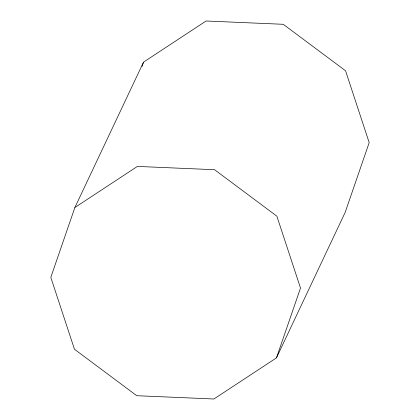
<?xml version="1.0" encoding="UTF-8"?>
<svg xmlns="http://www.w3.org/2000/svg" width="420" height="420" viewBox="0 0 420 420"><rect width="100%" height="100%" fill="white"/><g stroke="black" fill="none" stroke-linecap="round" stroke-linejoin="round"><path stroke-width="0.63" d="M74.865 207.538L50.815 277.373L74.456 349.246L136.752 395.703L213.911 399L276.46 357.877L345.135 212.462L369.185 142.627L345.544 70.754L283.248 24.297L206.089 21L143.54 62.123L74.865 207.538L137.413 166.415L214.573 169.712L276.869 216.169L300.505 288.041L276.46 357.877M142.049 66.449L143.325 62.743"/></g></svg>
